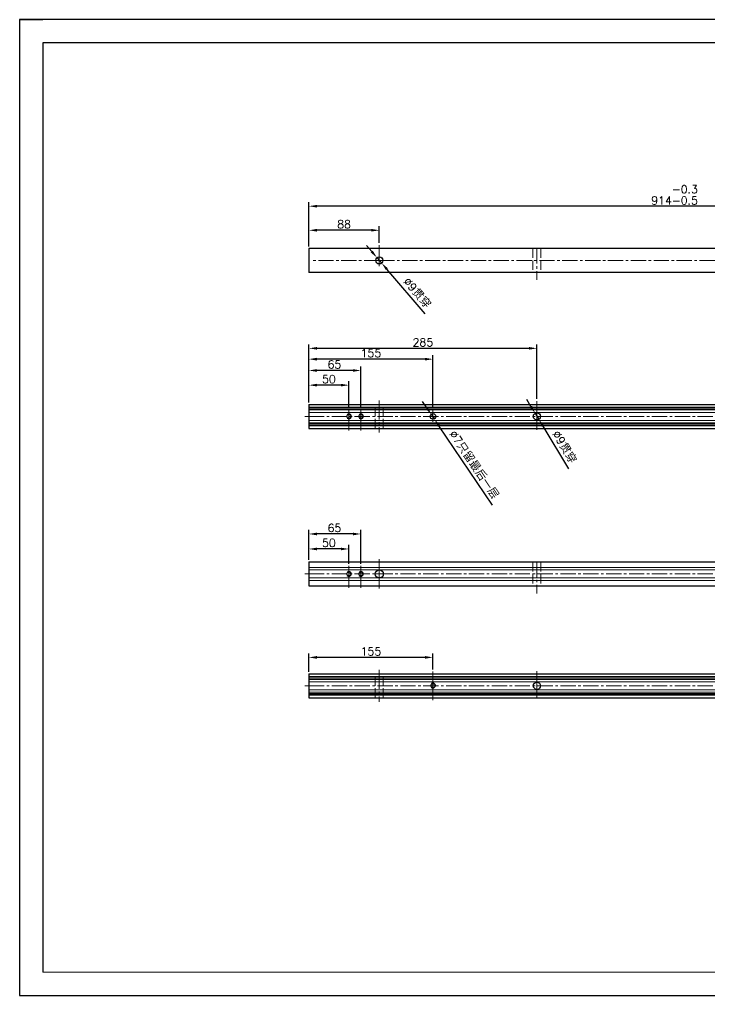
# Model space of a CAD drawing. Header units: millimetres. Extents: x -30327 to 34858, y 4015 to 75103.
# Drawn here: x 28332 to 29194, y 60062 to 61281 of the extents above; entities that cross this region are included whole.
import ezdxf

# ---------------------------------------------------------------- set-up
doc = ezdxf.new("R2010")
doc.units = ezdxf.units.MM
doc.linetypes.add('ACAD_ISO02W100', pattern=[15, 12, -3])
doc.linetypes.add('CENTER2', pattern=[28.575, 19.05, -3.175, 3.175, -3.175])
doc.layers.add('A-TITLEBLOCK', color=7, linetype='Continuous', lineweight=18)
doc.layers.add('cen', color=1, linetype='CENTER2', lineweight=9)
for name, color, linetype in [('green', 3, 'ACAD_ISO02W100'), ('print', 30, 'Continuous'), ('red', 1, 'CENTER2'), ('yellow', 2, 'Continuous')]:
    doc.layers.add(name, color=color, linetype=linetype)
doc.styles.add('GB', font='GBENOR.SHX', dxfattribs={"bigfont": 'gbcbig.shx'})
doc.styles.get("Standard").update_dxf_attribs({"font": 'txt', "bigfont": 'gbcbig.shx'})
doc.dimstyles.new('1-4', dxfattribs={"dimscale": 4, "dimtxt": 2.5, "dimasz": 2.5, "dimexe": 1.25, "dimexo": 0.625, "dimtad": 1, "dimdsep": 46, "dimtxsty": 'Standard', "dimcen": 2.5, "dimadec": 0, "dimazin": 0, "dimtfac": 1, "dimtmove": 0, "dimatfit": 3, "dimfxl": 0, "dimarcsym": 0})

# ---------------------------------------------------------------- blocks, each defined once
blk = doc.blocks.new('*D666')
at = {"layer": 'Defpoints', "color": 0, "transparency": 16777216}
for p in [(28693.4, 61048.1), (28693.4, 60996), (29607.4, 60995.4)]:
    blk.add_point(p, dxfattribs=at)
at = {"layer": 'yellow', "color": 0, "lineweight": -2, "transparency": 16777216}
for p, q in [((28693.4, 60998.5), (28693.4, 61053.1)), ((29607.4, 60997.9), (29607.4, 61053.1)), ((29597.4, 61048.1), (28703.4, 61048.1))]:
    blk.add_line(p, q, dxfattribs=at)
at = {"layer": 'yellow', "color": 0, "transparency": 16777216}
for points in [[(28703.4, 61049.7), (28703.4, 61046.4), (28693.4, 61048.1)], [(29597.4, 61049.7), (29597.4, 61046.4), (29607.4, 61048.1)]]:
    blk.add_solid(points, dxfattribs=at)
at = {"layer": 'yellow', "color": 0, "lineweight": 9, "transparency": 16777216, "insert": (29150.4, 61062.2), "char_height": 10, "attachment_point": 5}
blk.add_mtext('914\\S-0.3^ -0.5;', dxfattribs=at)
blk = doc.blocks.new('*D675')
at = {"layer": 'Defpoints', "color": 0, "transparency": 16777216}
for p in [(28976.1, 60789.4), (28980.8, 60781.7)]:
    blk.add_point(p, dxfattribs=at)
at = {"layer": 'yellow', "color": 0, "lineweight": -2, "transparency": 16777216}
for p, q in [((28970.9, 60797.9), (28965.7, 60806.5)), ((28976.1, 60789.4), (28980.8, 60781.7)), ((29018.4, 60719.9), (28986, 60773.1))]:
    blk.add_line(p, q, dxfattribs=at)
at = {"layer": 'yellow', "color": 0, "transparency": 16777216}
for points in [[(28972.3, 60798.8), (28969.5, 60797.1), (28976.1, 60789.4)], [(28987.4, 60774), (28984.6, 60772.3), (28980.8, 60781.7)]]:
    blk.add_solid(points, dxfattribs=at)
at = {"layer": 'yellow', "color": 0, "lineweight": 9, "transparency": 16777216, "insert": (29012.6, 60747), "char_height": 10, "attachment_point": 5, "rotation": 301.2897}
blk.add_mtext('∅9{\\fSimSun|b0|i0|c134|p2;贯穿}', dxfattribs=at)
blk = doc.blocks.new('*D676')
at = {"layer": 'Defpoints', "color": 0, "transparency": 16777216}
for p in [(28846.5, 60787.7), (28850.4, 60781.9)]:
    blk.add_point(p, dxfattribs=at)
at = {"layer": 'yellow', "color": 0, "lineweight": -2, "transparency": 16777216}
for p, q in [((28840.9, 60796), (28835.3, 60804.3)), ((28846.5, 60787.7), (28850.4, 60781.9)), ((28922.7, 60674.5), (28856, 60773.6))]:
    blk.add_line(p, q, dxfattribs=at)
at = {"layer": 'yellow', "color": 0, "transparency": 16777216}
for points in [[(28842.3, 60797), (28839.5, 60795.1), (28846.5, 60787.7)], [(28857.4, 60774.6), (28854.6, 60772.7), (28850.4, 60781.9)]]:
    blk.add_solid(points, dxfattribs=at)
at = {"layer": 'yellow', "color": 0, "lineweight": 9, "transparency": 16777216, "insert": (28899.6, 60725), "char_height": 10, "attachment_point": 5, "rotation": 303.9255}
blk.add_mtext('∅7{\\fSimSun|b0|i0|c134|p2;只留最后一层}', dxfattribs=at)
blk = doc.blocks.new('*D682')
at = {"layer": 'Defpoints', "color": 0, "transparency": 16777216}
for p in [(28693.4, 61018), (28693.4, 60995.4), (28781.4, 60999.7)]:
    blk.add_point(p, dxfattribs=at)
at = {"layer": 'yellow', "color": 0, "lineweight": -2, "transparency": 16777216}
for p, q in [((28693.4, 60997.9), (28693.4, 61023)), ((28771.4, 61018), (28703.4, 61018)), ((28781.4, 61002.2), (28781.4, 61023))]:
    blk.add_line(p, q, dxfattribs=at)
at = {"layer": 'yellow', "color": 0, "transparency": 16777216}
for points in [[(28703.4, 61019.7), (28703.4, 61016.4), (28693.4, 61018)], [(28771.4, 61019.7), (28771.4, 61016.4), (28781.4, 61018)]]:
    blk.add_solid(points, dxfattribs=at)
at = {"layer": 'yellow', "color": 0, "lineweight": 9, "transparency": 16777216, "insert": (28737.4, 61025.5), "char_height": 10, "attachment_point": 5}
blk.add_mtext('88', dxfattribs=at)
blk = doc.blocks.new('*D683')
at = {"layer": 'Defpoints', "color": 0, "transparency": 16777216}
for p in [(28693.4, 60824.5), (28693.4, 60800.5), (28743.4, 60795.5)]:
    blk.add_point(p, dxfattribs=at)
at = {"layer": 'yellow', "color": 0, "lineweight": -2, "transparency": 16777216}
for p, q in [((28693.4, 60803), (28693.4, 60829.5)), ((28733.4, 60824.5), (28703.4, 60824.5)), ((28743.4, 60798), (28743.4, 60829.5))]:
    blk.add_line(p, q, dxfattribs=at)
at = {"layer": 'yellow', "color": 0, "transparency": 16777216}
for points in [[(28703.4, 60826.2), (28703.4, 60822.9), (28693.4, 60824.5)], [(28733.4, 60826.2), (28733.4, 60822.9), (28743.4, 60824.5)]]:
    blk.add_solid(points, dxfattribs=at)
at = {"layer": 'yellow', "color": 0, "lineweight": 9, "transparency": 16777216, "insert": (28718.4, 60832), "char_height": 10, "attachment_point": 5}
blk.add_mtext('50', dxfattribs=at)
blk = doc.blocks.new('*D684')
at = {"layer": 'Defpoints', "color": 0, "transparency": 16777216}
for p in [(28693.4, 60857), (28693.4, 60800.5), (28848.4, 60794.5)]:
    blk.add_point(p, dxfattribs=at)
at = {"layer": 'yellow', "color": 0, "lineweight": -2, "transparency": 16777216}
for p, q in [((28693.4, 60803), (28693.4, 60862)), ((28838.4, 60857), (28703.4, 60857)), ((28848.4, 60797), (28848.4, 60862))]:
    blk.add_line(p, q, dxfattribs=at)
at = {"layer": 'yellow', "color": 0, "transparency": 16777216}
for points in [[(28703.4, 60858.7), (28703.4, 60855.3), (28693.4, 60857)], [(28838.4, 60858.7), (28838.4, 60855.3), (28848.4, 60857)]]:
    blk.add_solid(points, dxfattribs=at)
at = {"layer": 'yellow', "color": 0, "lineweight": 9, "transparency": 16777216, "insert": (28770.9, 60864.5), "char_height": 10, "attachment_point": 5}
blk.add_mtext('155', dxfattribs=at)
blk = doc.blocks.new('*D685')
at = {"layer": 'Defpoints', "color": 0, "transparency": 16777216}
for p in [(28693.4, 60870.5), (28693.4, 60801.2), (28978.4, 60804.9)]:
    blk.add_point(p, dxfattribs=at)
at = {"layer": 'yellow', "color": 0, "lineweight": -2, "transparency": 16777216}
for p, q in [((28693.4, 60803.7), (28693.4, 60875.5)), ((28968.4, 60870.5), (28703.4, 60870.5)), ((28978.4, 60807.4), (28978.4, 60875.5))]:
    blk.add_line(p, q, dxfattribs=at)
at = {"layer": 'yellow', "color": 0, "transparency": 16777216}
for points in [[(28703.4, 60872.2), (28703.4, 60868.9), (28693.4, 60870.5)], [(28968.4, 60872.2), (28968.4, 60868.9), (28978.4, 60870.5)]]:
    blk.add_solid(points, dxfattribs=at)
at = {"layer": 'yellow', "color": 0, "lineweight": 9, "transparency": 16777216, "insert": (28835.9, 60878), "char_height": 10, "attachment_point": 5}
blk.add_mtext('285', dxfattribs=at)
blk = doc.blocks.new('*D686')
at = {"layer": 'Defpoints', "color": 0, "transparency": 16777216}
for p in [(28693.4, 60619.9), (28693.4, 60603.7), (28743.4, 60598.7)]:
    blk.add_point(p, dxfattribs=at)
at = {"layer": 'yellow', "color": 0, "lineweight": -2, "transparency": 16777216}
for p, q in [((28693.4, 60606.2), (28693.4, 60624.9)), ((28743.4, 60601.2), (28743.4, 60624.9)), ((28733.4, 60619.9), (28703.4, 60619.9))]:
    blk.add_line(p, q, dxfattribs=at)
at = {"layer": 'yellow', "color": 0, "transparency": 16777216}
for points in [[(28703.4, 60621.5), (28703.4, 60618.2), (28693.4, 60619.9)], [(28733.4, 60621.5), (28733.4, 60618.2), (28743.4, 60619.9)]]:
    blk.add_solid(points, dxfattribs=at)
at = {"layer": 'yellow', "color": 0, "lineweight": 9, "transparency": 16777216, "insert": (28718.4, 60627.4), "char_height": 10, "attachment_point": 5}
blk.add_mtext('50', dxfattribs=at)
blk = doc.blocks.new('*D687')
at = {"layer": 'Defpoints', "color": 0, "transparency": 16777216}
for p in [(28693.4, 60484.4), (28693.4, 60464), (28848.4, 60466.6)]:
    blk.add_point(p, dxfattribs=at)
at = {"layer": 'yellow', "color": 0, "lineweight": -2, "transparency": 16777216}
for p, q in [((28693.4, 60466.5), (28693.4, 60489.4)), ((28848.4, 60469.1), (28848.4, 60489.4)), ((28838.4, 60484.4), (28703.4, 60484.4))]:
    blk.add_line(p, q, dxfattribs=at)
at = {"layer": 'yellow', "color": 0, "transparency": 16777216}
for points in [[(28703.4, 60486.1), (28703.4, 60482.7), (28693.4, 60484.4)], [(28838.4, 60486.1), (28838.4, 60482.7), (28848.4, 60484.4)]]:
    blk.add_solid(points, dxfattribs=at)
at = {"layer": 'yellow', "color": 0, "lineweight": 9, "transparency": 16777216, "insert": (28770.9, 60491.9), "char_height": 10, "attachment_point": 5}
blk.add_mtext('155', dxfattribs=at)
blk = doc.blocks.new('*D660')
at = {"layer": 'Defpoints', "color": 0, "transparency": 16777216}
for p in [(28778.5, 60983.8), (28784.4, 60977)]:
    blk.add_point(p, dxfattribs=at)
at = {"layer": 'yellow', "color": 0, "lineweight": -2, "transparency": 16777216}
for p, q in [((28772, 60991.4), (28765.5, 60999)), ((28778.5, 60983.8), (28784.4, 60977)), ((28838.7, 60913.7), (28790.9, 60969.4))]:
    blk.add_line(p, q, dxfattribs=at)
at = {"layer": 'yellow', "color": 0, "transparency": 16777216}
for points in [[(28773.3, 60992.5), (28770.7, 60990.3), (28778.5, 60983.8)], [(28792.2, 60970.5), (28789.6, 60968.3), (28784.4, 60977)]]:
    blk.add_solid(points, dxfattribs=at)
at = {"layer": 'yellow', "color": 0, "lineweight": 9, "transparency": 16777216, "insert": (28828.6, 60939.5), "char_height": 10, "attachment_point": 5, "rotation": 310.6421}
blk.add_mtext('∅9{\\fSimSun|b0|i0|c134|p2;贯穿}', dxfattribs=at)
blk = doc.blocks.new('*D663')
at = {"layer": 'Defpoints', "color": 0, "transparency": 16777216}
for p in [(28693.4, 60842.9), (28693.4, 60803), (28758.4, 60795.5)]:
    blk.add_point(p, dxfattribs=at)
at = {"layer": 'yellow', "color": 0, "lineweight": -2, "transparency": 16777216}
for p, q in [((28693.4, 60805.5), (28693.4, 60847.9)), ((28748.4, 60842.9), (28703.4, 60842.9)), ((28758.4, 60798), (28758.4, 60847.9))]:
    blk.add_line(p, q, dxfattribs=at)
at = {"layer": 'yellow', "color": 0, "transparency": 16777216}
for points in [[(28703.4, 60844.5), (28703.4, 60841.2), (28693.4, 60842.9)], [(28748.4, 60844.5), (28748.4, 60841.2), (28758.4, 60842.9)]]:
    blk.add_solid(points, dxfattribs=at)
at = {"layer": 'yellow', "color": 0, "lineweight": 9, "transparency": 16777216, "insert": (28725.4, 60850.4), "char_height": 10, "attachment_point": 5}
blk.add_mtext('65', dxfattribs=at)
blk = doc.blocks.new('*D664')
at = {"layer": 'Defpoints', "color": 0, "transparency": 16777216}
for p in [(28693.4, 60638.6), (28693.4, 60603.7), (28758.4, 60598.7)]:
    blk.add_point(p, dxfattribs=at)
at = {"layer": 'yellow', "color": 0, "lineweight": -2, "transparency": 16777216}
for p, q in [((28693.4, 60606.2), (28693.4, 60643.6)), ((28748.4, 60638.6), (28703.4, 60638.6)), ((28758.4, 60601.2), (28758.4, 60643.6))]:
    blk.add_line(p, q, dxfattribs=at)
at = {"layer": 'yellow', "color": 0, "transparency": 16777216}
for points in [[(28703.4, 60640.3), (28703.4, 60636.9), (28693.4, 60638.6)], [(28748.4, 60640.3), (28748.4, 60636.9), (28758.4, 60638.6)]]:
    blk.add_solid(points, dxfattribs=at)
at = {"layer": 'yellow', "color": 0, "lineweight": 9, "transparency": 16777216, "insert": (28725.4, 60646.1), "char_height": 10, "attachment_point": 5}
blk.add_mtext('65', dxfattribs=at)
blk = doc.blocks.new('DT-A2-TITLE')
for p, q in [((594, 420), (0, 420)), ((0, 420), (0, 420)), ((0, 420), (0, 0)), ((0, 420), (10, 420)), ((10, 410), (10, 10)), ((584, 410), (10, 410))]:
    blk.add_line(p, q)
at = {"layer": 'A-TITLEBLOCK', "color": 7}
for p, q in [((10, 10), (584, 10)), ((0, 0), (594, 0))]:
    blk.add_line(p, q, dxfattribs=at)
at = {"style": 'GB'}
for tag, p, height in [('#设计', (451.96, 38.52), 3.5), ('#品名', (523.32, 37.95), 3.5), ('#审核', (451.99, 28.1), 3.5), ('#图号', (526.67, 27.2), 3.5), ('#材料说明', (442.15, 13.59), 3), ('#数量', (520.33, 14.51), 3.5), ('#版本', (552.92, 14.47), 3.5)]:
    blk.add_attdef(tag, p, '', height=height, dxfattribs=at)

msp = doc.modelspace()

# ---------------------------------------------------------------- linework, layer by layer
for p, q in [((28693.4486, 60995.4081), (28693.4486, 60965.4081)), ((28693.4486, 60800.5364), (29607.4486, 60800.5364)), ((28693.4486, 60800.5364), (28693.4486, 60770.5364)), ((28693.4486, 60770.5364), (29607.4486, 60770.5364)), ((28693.4486, 60603.6573), (29607.4486, 60603.6573)), ((28693.4486, 60603.6573), (28693.4486, 60573.6573)), ((28693.4486, 60573.6573), (29607.4486, 60573.6573)), ((28693.4486, 60464.0046), (29607.4486, 60464.0046)), ((28693.4486, 60464.0046), (28693.4486, 60434.0046)), ((28693.4486, 60434.0046), (29607.4486, 60434.0046))]:
    msp.add_line(p, q)
at = {"lineweight": 9}
for p, q in [((28693.4486, 60797.0364), (29607.4486, 60797.0364)), ((28693.4486, 60796.5364), (29607.4486, 60796.5364)), ((28693.4486, 60795.0364), (29607.4486, 60795.0364)), ((28693.4486, 60793.5364), (29607.4486, 60793.5364)), ((28693.4486, 60790.5364), (29607.4486, 60790.5364)), ((28693.4486, 60780.5364), (29607.4486, 60780.5364)), ((28693.4486, 60777.5364), (29607.4486, 60777.5364)), ((28693.4486, 60776.0364), (29607.4486, 60776.0364)), ((28693.4486, 60774.5364), (29607.4486, 60774.5364)), ((28693.4486, 60773.8947), (29607.4486, 60773.8947)), ((28693.4486, 60596.6573), (29607.4486, 60596.6573)), ((28693.4486, 60593.6573), (29607.4486, 60593.6573)), ((28693.4486, 60583.6573), (29607.4486, 60583.6573)), ((28693.4486, 60580.6573), (29607.4486, 60580.6573)), ((28693.4486, 60460.5046), (29607.4486, 60460.5046)), ((28693.4486, 60460.0046), (29607.4486, 60460.0046)), ((28693.4486, 60458.5046), (29607.4486, 60458.5046)), ((28693.4486, 60457.0046), (29607.4486, 60457.0046)), ((28693.4486, 60454.0046), (29607.4486, 60454.0046)), ((28693.4486, 60441.0046), (29607.4486, 60441.0046)), ((28693.4486, 60439.5046), (29607.4486, 60439.5046)), ((28693.4486, 60438.0046), (29607.4486, 60438.0046)), ((28693.4486, 60437.3629), (29607.4486, 60437.3629))]:
    msp.add_line(p, q, dxfattribs=at)
for points in [[(29607.4486, 60995.4081), (28693.4486, 60995.4081)], [(29607.4486, 60965.4081), (28693.4486, 60965.4081)]]:
    msp.add_lwpolyline(points)
for centre, radius in [((28781.4486, 60980.4081), 4.5), ((28743.4486, 60785.5364), 2.5), ((28758.4486, 60785.5364), 2.5), ((28848.4486, 60785.5364), 3.5), ((28978.4486, 60785.5364), 4.5), ((28743.4486, 60588.6573), 2.5), ((28758.4486, 60588.6573), 2.5), ((28781.4486, 60588.6573), 5), ((28978.4486, 60449.0046), 4.5), ((28848.4486, 60449.0046), 2.5)]:
    msp.add_circle(centre, radius)
for centre, radius, start, end in [((28743.4486, 60785.5364), 3, 225, 135), ((28758.4486, 60785.5364), 3, 225, 135), ((28743.4486, 60588.6573), 3, 225, 135), ((28758.4486, 60588.6573), 3, 225, 135), ((28848.3389, 60449.2546), 3.1097, 229.691019, 130.308981)]:
    msp.add_arc(centre, radius, start, end)
at = {"layer": 'cen', "lineweight": 9}
for p, q in [((28781.4486, 60980.4081), (28781.4486, 60999.6885)), ((28978.4486, 60995.4081), (28978.4486, 60965.4081)), ((28781.4486, 60980.4081), (28695.9075, 60980.4081)), ((28781.4486, 60980.4081), (29514.9486, 60980.4081)), ((28781.4486, 60980.4081), (28781.4486, 60973.2081)), ((28781.4486, 60800.5364), (28781.4486, 60805.5364)), ((28781.4486, 60800.5364), (28781.4486, 60770.5364)), ((28848.4486, 60794.5364), (28848.4486, 60778.5364)), ((28978.4486, 60785.5364), (28978.4486, 60804.872)), ((28848.4486, 60785.5364), (28840.7818, 60785.5364)), ((28848.4486, 60785.5364), (28854.1326, 60785.5364)), ((28978.4486, 60785.5364), (28978.4486, 60768.7971)), ((28781.4486, 60770.5364), (28781.4486, 60765.5364)), ((28781.4486, 60588.6573), (28781.4486, 60607.2951)), ((28978.4486, 60603.6573), (28978.4486, 60573.6573)), ((28781.4486, 60588.6573), (28773.4486, 60588.6573)), ((28781.4486, 60588.6573), (28781.4486, 60570.5452)), ((28781.4486, 60588.6573), (28789.4486, 60588.6573)), ((28781.4486, 60464.0046), (28781.4486, 60469.0046)), ((28781.4486, 60464.0046), (28781.4486, 60434.0046)), ((28978.4486, 60449.0046), (28978.4258, 60467.2897)), ((28848.4486, 60449.0046), (28840.6292, 60449.0046)), ((28848.4486, 60449.0046), (28854.8803, 60449.0046)), ((28978.4486, 60449.0046), (28978.2826, 60433.7795)), ((28781.4486, 60434.0046), (28781.4486, 60429.0046))]:
    msp.add_line(p, q, dxfattribs=at)
at = {"layer": 'green', "lineweight": 9}
for p, q in [((28973.4486, 60995.4081), (28973.4486, 60965.4081)), ((28983.4486, 60995.4081), (28983.4486, 60965.4081)), ((28776.4486, 60770.5364), (28776.4486, 60800.5364)), ((28786.4486, 60770.5364), (28786.4486, 60800.5364)), ((28973.4486, 60603.6573), (28973.4486, 60573.6573)), ((28983.4486, 60603.6573), (28983.4486, 60573.6573)), ((28776.4486, 60434.0046), (28776.4486, 60464.0046)), ((28786.4486, 60434.0046), (28786.4486, 60464.0046))]:
    msp.add_line(p, q, dxfattribs=at)
at = {"layer": 'print'}
msp.add_lwpolyline([(28331.8232, 60062.0396), (30056.2289, 60062.0396), (30056.2289, 61281.3164), (28331.8232, 61281.3164)], close=True, dxfattribs=at)
at = {"layer": 'red', "lineweight": 9}
for p, q in [((28978.4486, 60965.4081), (28978.4486, 60955.9659)), ((28743.4486, 60785.5364), (28743.4486, 60795.5364)), ((28758.4486, 60785.5364), (28758.4486, 60795.5364)), ((28693.4486, 60785.5364), (28688.4486, 60785.5364)), ((28693.4486, 60785.5364), (29607.4486, 60785.5364)), ((28743.4486, 60785.5364), (28743.4486, 60767.7705)), ((28758.4486, 60785.5364), (28758.4486, 60767.7705)), ((28743.4486, 60588.6573), (28743.4486, 60598.6573)), ((28758.4486, 60588.6573), (28758.4486, 60598.6573)), ((28693.4486, 60588.6573), (28688.4486, 60588.6573)), ((28693.4486, 60588.6573), (29607.4486, 60588.6573)), ((28743.4486, 60588.6573), (28743.4486, 60571.4544)), ((28758.4486, 60588.6573), (28758.4486, 60571.4544)), ((28978.4486, 60573.6573), (28978.4486, 60564.2151)), ((28848.4486, 60449.0046), (28848.4486, 60466.6438)), ((28693.4486, 60449.0046), (28688.4486, 60449.0046)), ((28693.4486, 60449.0046), (29607.4486, 60449.0046)), ((28848.4486, 60430.796), (28848.4486, 60449.0046))]:
    msp.add_line(p, q, dxfattribs=at)
at = {"layer": 'yellow', "lineweight": 9}
msp.add_line((28693.4486, 60444.0046), (29607.4486, 60444.0046), dxfattribs=at)

# ---------------------------------------------------------------- block references
at = {"xscale": 2.90304, "yscale": 2.90304, "zscale": 2.90304}
msp.add_blockref('DT-A2-TITLE', (28331.8232, 60062.0396), dxfattribs=at)

# ---------------------------------------------------------------- dimensions: what is measured, and where the dimension line sits
at = {"layer": 'yellow', "lineweight": 9}
dim = msp.add_linear_dim(base=(28693.4486, 61048.0776), p1=(29607.4486, 60995.4081), p2=(28693.4486, 60996.0331), angle=180, dimstyle='1-4', override={"dimgap": 0.625, "dimtol": 1, "dimlim": 0, "dimtp": -0.3, "dimtm": 0.5}, dxfattribs=at)
dim.commit()
dim.dimension.update_dxf_attribs({"geometry": '*D666', "text_midpoint": (29150.4486, 61062.2442)})
for base, p1, p2, picture, middle in [((28693.4486, 61018.0243), (28781.4486, 60999.6885), (28693.4486, 60995.4081), '*D682', (28737.4486, 61025.5243)), ((28693.4486, 60870.5203), (28978.4486, 60804.872), (28693.4486, 60801.1614), '*D685', (28835.9486, 60878.0203)), ((28693.4486, 60824.5401), (28743.4486, 60795.5364), (28693.4486, 60800.5364), '*D683', (28718.4486, 60832.0401))]:
    dim = msp.add_linear_dim(base=base, p1=p1, p2=p2, angle=180, dimstyle='1-4', dxfattribs=at)
    dim.commit()
    dim.dimension.update_dxf_attribs({"geometry": picture, "text_midpoint": middle})
dim = msp.add_diameter_dim_2p(p1=(28778.5176, 60983.8226), p2=(28784.3796, 60976.9935), text='<>{\\fSimSun|b0|i0|c134|p2;贯穿}', dimstyle='1-4', dxfattribs=at)
dim.commit()
dim.dimension.update_dxf_attribs({"geometry": '*D660', "text_midpoint": (28821.6401, 60933.5854), "dimtype": 163})
for base, p1, p2, picture, middle in [((28693.4486, 60857.0018), (28848.4486, 60794.5364), (28693.4486, 60800.5364), '*D684', (28770.9486, 60857.0018)), ((28693.4486, 60842.8701), (28758.4486, 60795.5364), (28693.4486, 60803.0364), '*D663', (28725.4486, 60842.8701)), ((28693.4486, 60638.5914), (28758.4486, 60598.6573), (28693.4486, 60603.6573), '*D664', (28725.4486, 60638.5914)), ((28693.4486, 60619.8581), (28743.4486, 60598.6573), (28693.4486, 60603.6573), '*D686', (28718.4486, 60619.8581)), ((28693.4486, 60484.3871), (28848.4486, 60466.6438), (28693.4486, 60464.0046), '*D687', (28770.9486, 60484.3871))]:
    dim = msp.add_linear_dim(base=base, p1=p1, p2=p2, angle=180, dimstyle='1-4', dxfattribs=at)
    dim.commit()
    dim.dimension.update_dxf_attribs({"geometry": picture, "text_midpoint": middle, "dimtype": 160})
for p1, p2, text, picture, middle in [((28976.1114, 60789.3819), (28980.7857, 60781.691), '<>{\\fSimSun|b0|i0|c134|p2;贯穿}', '*D675', (29012.5728, 60746.9856)), ((28846.4952, 60787.7406), (28850.402, 60781.9323), '<>{\\fSimSun|b0|i0|c134|p2;只留最后一层}', '*D676', (28899.6349, 60724.9614))]:
    dim = msp.add_diameter_dim_2p(p1=p1, p2=p2, text=text, dimstyle='1-4', dxfattribs=at)
    dim.commit()
    dim.dimension.update_dxf_attribs({"geometry": picture, "text_midpoint": middle})

doc.saveas('drawing.dxf')
